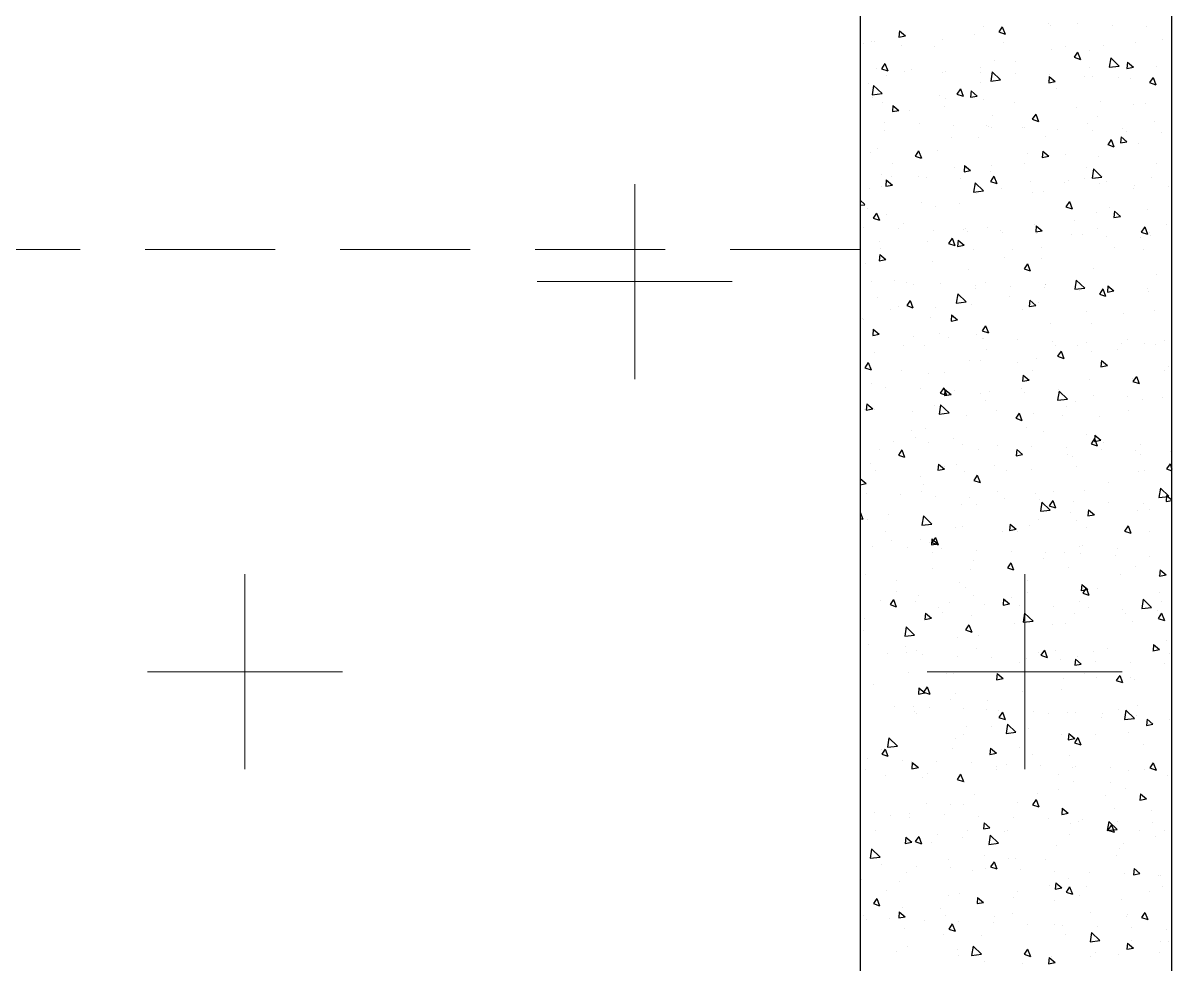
# Model space of a CAD drawing. Header units: millimetres. Extents: x 331487 to 517269, y 198509 to 399936.
# Drawn here: x 413790 to 414895, y 385937 to 386842 of the extents above; entities that cross this region are included whole.
import ezdxf

# ---------------------------------------------------------------- set-up
doc = ezdxf.new("R2010")
doc.units = ezdxf.units.MM
doc.header["$MEASUREMENT"] = 0
doc.linetypes.add('DASHED2', pattern=[0.375, 0.25, -0.125])
doc.layers.add('BEAM', color=1, linetype='Continuous', lineweight=5)
doc.layers.add('COLUMN', color=6, linetype='Continuous')

msp = doc.modelspace()

# ---------------------------------------------------------------- linework, layer by layer
at = {"layer": 'BEAM', "color": 253, "linetype": 'Continuous', "ltscale": 750}
for p, q in [((414378.6, 386624), (414378.6, 386687)), ((414378.6, 386499.5), (414378.6, 386624)), ((414284.8, 386593.2), (414472.3, 386593.2)), ((414003.6, 386124.5), (414003.6, 386312)), ((414753.6, 386124.5), (414753.6, 386312)), ((413909.8, 386218.2), (414097.3, 386218.2)), ((414659.8, 386218.2), (414847.3, 386218.2))]:
    msp.add_line(p, q, dxfattribs=at)
at = {"layer": 'BEAM', "linetype": 'DASHED2', "ltscale": 500}
msp.add_line((414595.1, 386624), (410400.1, 386624), dxfattribs=at)
at = {"layer": 'COLUMN'}
for p, q in [((414595.1, 386854), (414595.1, 383579)), ((414895.1, 383579), (414895.1, 386854))]:
    msp.add_line(p, q, dxfattribs=at)
at = {"layer": 'COLUMN', "color": 2, "linetype": 'Continuous'}
for p, q in [((414713.7, 386838), (414713.7, 386838)), ((414731.9, 386838.2), (414728.5, 386833.2)), ((414731.9, 386838.2), (414734.6, 386831.2)), ((414776, 386841.4), (414776, 386841.4)), ((414778.2, 386839.6), (414778.2, 386839.6)), ((414804.5, 386841.1), (414804.5, 386841.1)), ((414837.7, 386839.8), (414837.7, 386839.8)), ((414871, 386838.6), (414871, 386838.6)), ((414609.5, 386824), (414609.5, 386824)), ((414632.4, 386828.3), (414638.7, 386829.5)), ((414633, 386834.3), (414632.5, 386828.3)), ((414633, 386834.3), (414638.7, 386829.5)), ((414674, 386825.6), (414674, 386825.6)), ((414705.4, 386831.1), (414705.4, 386831.1)), ((414728.5, 386833.2), (414734.6, 386831.2)), ((414886, 386825.6), (414886, 386825.6)), ((414598.7, 386821.8), (414598.7, 386821.8)), ((414606.6, 386823.7), (414606.6, 386823.7)), ((414634.8, 386820.5), (414634.8, 386820.5)), ((414666.3, 386819.5), (414666.3, 386819.5)), ((414733.3, 386823.4), (414733.3, 386823.4)), ((414779.3, 386816.3), (414779.3, 386816.3)), ((414792.9, 386819.3), (414792.9, 386819.3)), ((414804.4, 386813.8), (414801, 386808.9)), ((414804.4, 386813.8), (414807.1, 386806.8)), ((414815.4, 386815.1), (414815.4, 386815.1)), ((414829, 386819.8), (414829, 386819.8)), ((414859.9, 386823.1), (414859.9, 386823.1)), ((414619.1, 386802.8), (414615.8, 386797.8)), ((414619.1, 386802.8), (414621.8, 386795.8)), ((414724.9, 386805.7), (414724.9, 386805.7)), ((414744.8, 386804.8), (414744.8, 386804.8)), ((414801, 386808.9), (414807.1, 386806.8)), ((414836.2, 386808.2), (414834.8, 386799.3)), ((414836.2, 386808.2), (414844.3, 386800.4)), ((414852.4, 386804.2), (414851.8, 386798.2)), ((414852.4, 386804.2), (414858.1, 386799.4)), ((414611.1, 386797.8), (414611.1, 386797.8)), ((414615.8, 386797.8), (414621.8, 386795.8)), ((414620.7, 386791.7), (414620.7, 386791.7)), ((414638.1, 386795.5), (414638.1, 386795.5)), ((414644.4, 386796.6), (414644.4, 386796.6)), ((414674.3, 386794.2), (414674.3, 386794.2)), ((414677.7, 386795.4), (414677.7, 386795.4)), ((414711, 386794.2), (414711, 386794.2)), ((414711.3, 386799.4), (414711.3, 386799.4)), ((414722.2, 386794.9), (414720.8, 386786)), ((414722.2, 386794.9), (414730.3, 386787.1)), ((414744.3, 386793), (414744.3, 386793)), ((414777.6, 386791.8), (414777.6, 386791.8)), ((414815.6, 386798.7), (414815.6, 386798.7)), ((414834.8, 386799.3), (414844.3, 386800.4)), ((414837.9, 386799.1), (414837.9, 386799.1)), ((414851.8, 386798.2), (414858.1, 386799.4)), ((414880.1, 386800.3), (414880.1, 386800.3)), ((414603.7, 386783.9), (414603.7, 386783.9)), ((414608.2, 386781.7), (414606.9, 386772.8)), ((414608.2, 386781.7), (414616.4, 386773.9)), ((414711.4, 386784.7), (414711.4, 386784.7)), ((414720.8, 386786), (414730.3, 386787.1)), ((414776, 386786.3), (414776, 386786.3)), ((414777.1, 386790.3), (414776.6, 386784.4)), ((414776.6, 386784.4), (414782.9, 386785.5)), ((414777.1, 386790.3), (414782.9, 386785.5)), ((414810.9, 386790.5), (414810.9, 386790.5)), ((414818.7, 386790), (414818.7, 386790)), ((414844.1, 386789.3), (414844.1, 386789.3)), ((414854.9, 386788.8), (414854.9, 386788.8)), ((414876.9, 386789.5), (414873.6, 386784.5)), ((414873.6, 386784.5), (414879.6, 386782.5)), ((414876.9, 386789.5), (414879.6, 386782.5)), ((414877.4, 386788.1), (414877.4, 386788.1)), ((414606.9, 386772.8), (414616.4, 386773.9)), ((414607.2, 386770.6), (414607.2, 386770.6)), ((414671.8, 386772.3), (414671.8, 386772.3)), ((414677.6, 386769.2), (414677.6, 386769.2)), ((414691.6, 386778.5), (414688.3, 386773.5)), ((414688.3, 386773.5), (414694.3, 386771.5)), ((414691.6, 386778.5), (414694.3, 386771.5)), ((414701.9, 386776.5), (414701.4, 386770.5)), ((414701.4, 386770.5), (414707.7, 386771.6)), ((414701.9, 386776.5), (414707.7, 386771.6)), ((414784.3, 386778.5), (414784.3, 386778.5)), ((414616.6, 386765.4), (414616.6, 386765.4)), ((414626.7, 386762.6), (414626.2, 386756.6)), ((414626.2, 386756.6), (414632.4, 386757.8)), ((414626.7, 386762.6), (414632.4, 386757.8)), ((414643.1, 386757.6), (414643.1, 386757.6)), ((414676.3, 386761.2), (414676.3, 386761.2)), ((414713.7, 386767.9), (414713.7, 386767.9)), ((414743.3, 386765.1), (414743.3, 386765.1)), ((414802.9, 386760.9), (414802.9, 386760.9)), ((414826.8, 386766.4), (414826.8, 386766.4)), ((414858.2, 386763.7), (414858.2, 386763.7)), ((414869.9, 386764.8), (414869.9, 386764.8)), ((414894.3, 386762.4), (414894.3, 386762.4)), ((414722.6, 386752.4), (414722.6, 386752.4)), ((414764.1, 386754.2), (414760.8, 386749.2)), ((414760.8, 386749.2), (414766.8, 386747.2)), ((414764.1, 386754.2), (414766.8, 386747.2)), ((414823.7, 386752.2), (414823.7, 386752.2)), ((414877.9, 386746.9), (414877.9, 386746.9)), ((414618.4, 386738.3), (414618.4, 386738.3)), ((414618.6, 386745.9), (414618.6, 386745.9)), ((414651.9, 386744.7), (414651.9, 386744.7)), ((414685.2, 386743.5), (414685.2, 386743.5)), ((414717, 386742.9), (414717, 386742.9)), ((414718.5, 386742.3), (414718.5, 386742.3)), ((414721.3, 386741.1), (414721.3, 386741.1)), ((414751.8, 386741), (414751.8, 386741)), ((414753.2, 386741.6), (414753.2, 386741.6)), ((414785.1, 386739.8), (414785.1, 386739.8)), ((414813.4, 386745.3), (414813.4, 386745.3)), ((414818.3, 386738.6), (414818.3, 386738.6)), ((414847.9, 386740.8), (414847.9, 386740.8)), ((414851.6, 386737.4), (414851.6, 386737.4)), ((414884.9, 386736.2), (414884.9, 386736.2)), ((414682.6, 386731.3), (414682.6, 386731.3)), ((414709.2, 386731.3), (414709.2, 386731.3)), ((414773.7, 386732.9), (414773.7, 386732.9)), ((414836.7, 386729.8), (414833.3, 386724.8)), ((414833.3, 386724.9), (414839.3, 386722.8)), ((414836.7, 386729.8), (414839.3, 386722.8)), ((414846.1, 386732.5), (414845.6, 386726.5)), ((414845.6, 386726.5), (414851.8, 386727.7)), ((414846.1, 386732.5), (414851.8, 386727.7)), ((414863.2, 386725.8), (414863.2, 386725.8)), ((414605, 386717.3), (414605, 386717.3)), ((414612, 386720.8), (414612, 386720.8)), ((414651.4, 386718.8), (414648, 386713.8)), ((414648, 386713.8), (414654, 386711.8)), ((414651.4, 386718.8), (414654.1, 386711.8)), ((414669.5, 386718.9), (414669.5, 386718.9)), ((414756.5, 386716.6), (414756.5, 386716.6)), ((414770.9, 386718.6), (414770.3, 386712.6)), ((414770.3, 386712.6), (414776.6, 386713.8)), ((414770.9, 386718.6), (414776.6, 386713.8)), ((414792.6, 386715.3), (414792.6, 386715.3)), ((414626.7, 386707), (414626.7, 386707)), ((414686.3, 386702.9), (414686.3, 386702.9)), ((414695.6, 386704.7), (414695.1, 386698.8)), ((414695.6, 386704.7), (414701.4, 386699.9)), ((414722, 386705), (414722, 386705)), ((414753.3, 386706.7), (414753.3, 386706.7)), ((414812.9, 386702.6), (414812.9, 386702.6)), ((414824.5, 386713), (414824.5, 386713)), ((414879.9, 386706.5), (414879.9, 386706.5)), ((414615.3, 386695.7), (414615.3, 386695.7)), ((414625.7, 386694.6), (414625.7, 386694.6)), ((414651.4, 386694.5), (414651.4, 386694.5)), ((414658.9, 386693.3), (414658.9, 386693.3)), ((414692.2, 386692.1), (414692.2, 386692.1)), ((414695.1, 386698.8), (414701.4, 386699.9)), ((414720.4, 386699), (414720.4, 386699)), ((414723.9, 386694.5), (414720.5, 386689.5)), ((414723.9, 386694.5), (414726.6, 386687.5)), ((414811.1, 386691.9), (414811.1, 386691.9)), ((414819.6, 386701.5), (414818.2, 386692.6)), ((414818.2, 386692.6), (414827.7, 386693.7)), ((414819.6, 386701.5), (414827.7, 386693.7)), ((414875.6, 386693.5), (414875.6, 386693.5)), ((414604.7, 386683.1), (414604.7, 386683.1)), ((414616.2, 386685), (414616.2, 386685)), ((414620.4, 386690.9), (414619.9, 386684.9)), ((414619.9, 386684.9), (414626.2, 386686)), ((414620.4, 386690.9), (414626.2, 386686)), ((414705.7, 386688.2), (414704.3, 386679.3)), ((414704.3, 386679.3), (414713.8, 386680.4)), ((414705.7, 386688.2), (414713.8, 386680.4)), ((414720.5, 386689.5), (414726.6, 386687.5)), ((414725.5, 386690.9), (414725.5, 386690.9)), ((414731.3, 386682.8), (414731.3, 386682.8)), ((414758.8, 386689.7), (414758.8, 386689.7)), ((414792.1, 386688.5), (414792.1, 386688.5)), ((414795.9, 386690.3), (414795.9, 386690.3)), ((414825.4, 386687.3), (414825.4, 386687.3)), ((414832, 386689), (414832, 386689)), ((414858, 386682.5), (414858, 386682.5)), ((414858.7, 386686), (414858.7, 386686)), ((414892, 386684.8), (414892, 386684.8)), ((414595.1, 386671.6), (414599.8, 386667.2)), ((414654.7, 386669.4), (414654.7, 386669.4)), ((414706.9, 386677.9), (414706.9, 386677.9)), ((414761.4, 386678.7), (414761.4, 386678.7)), ((414771.5, 386679.5), (414771.5, 386679.5)), ((414796.4, 386670.1), (414793, 386665.2)), ((414796.4, 386670.1), (414799.1, 386663.1)), ((414595.1, 386666.6), (414599.8, 386667.1)), ((414602.7, 386663.9), (414602.7, 386663.9)), ((414611.1, 386659.1), (414607.7, 386654.1)), ((414611.1, 386659.1), (414613.8, 386652.1)), ((414667.3, 386665.5), (414667.3, 386665.5)), ((414690.9, 386668.2), (414690.9, 386668.2)), ((414793, 386665.2), (414799.1, 386663.1)), ((414822.3, 386659.6), (414822.3, 386659.6)), ((414835.3, 386664), (414835.3, 386664)), ((414839.8, 386660.8), (414839.3, 386654.8)), ((414839.8, 386660.8), (414845.6, 386655.9)), ((414871.5, 386662.7), (414871.5, 386662.7)), ((414607.7, 386654.1), (414613.8, 386652.1)), ((414620.3, 386657.9), (414620.3, 386657.9)), ((414636.7, 386648.7), (414636.7, 386648.7)), ((414763.3, 386648.4), (414763.3, 386648.4)), ((414800.9, 386652.4), (414800.9, 386652.4)), ((414839.3, 386654.8), (414845.5, 386655.9)), ((414889.9, 386648.1), (414889.9, 386648.1)), ((414598.8, 386645.3), (414598.8, 386645.3)), ((414632.1, 386644), (414632.1, 386644)), ((414665.3, 386642.8), (414665.3, 386642.8)), ((414694.2, 386643.1), (414694.2, 386643.1)), ((414696.3, 386644.6), (414696.3, 386644.6)), ((414698.6, 386641.6), (414698.6, 386641.6)), ((414718.1, 386645.6), (414718.1, 386645.6)), ((414730.3, 386641.9), (414730.3, 386641.9)), ((414731.9, 386640.4), (414731.9, 386640.4)), ((414764.6, 386646.9), (414764.1, 386640.9)), ((414764.1, 386640.9), (414770.3, 386642.1)), ((414764.6, 386646.9), (414770.3, 386642.1)), ((414765.2, 386639.2), (414765.2, 386639.2)), ((414798.5, 386638), (414798.5, 386638)), ((414808.8, 386638.5), (414808.8, 386638.5)), ((414823, 386644.3), (414823, 386644.3)), ((414831.8, 386636.7), (414831.8, 386636.7)), ((414868.9, 386645.8), (414865.6, 386640.8)), ((414865.6, 386640.8), (414871.6, 386638.8)), ((414868.9, 386645.8), (414871.6, 386638.8)), ((414873.4, 386640.1), (414873.4, 386640.1)), ((414874.8, 386637.7), (414874.8, 386637.7)), ((414613.9, 386631.6), (414613.9, 386631.6)), ((414659.7, 386631.6), (414659.7, 386631.6)), ((414683.6, 386634.8), (414680.3, 386629.8)), ((414680.3, 386629.8), (414686.3, 386627.8)), ((414683.6, 386634.8), (414686.3, 386627.8)), ((414689.4, 386633), (414688.8, 386627)), ((414688.8, 386627), (414695.1, 386628.2)), ((414689.4, 386633), (414695.1, 386628.2)), ((414769.2, 386626.1), (414769.2, 386626.1)), ((414840.3, 386626.1), (414840.3, 386626.1)), ((414865.1, 386635.5), (414865.1, 386635.5)), ((414614.2, 386619.1), (414613.6, 386613.2)), ((414613.6, 386613.2), (414619.9, 386614.3)), ((414614.2, 386619.1), (414619.9, 386614.3)), ((414614.7, 386624.8), (414614.7, 386624.8)), ((414704.7, 386624.5), (414704.7, 386624.5)), ((414733.6, 386616.8), (414733.6, 386616.8)), ((414741.3, 386624.5), (414741.3, 386624.5)), ((414769.8, 386615.5), (414769.8, 386615.5)), ((414868, 386624.2), (414868, 386624.2)), ((414600.5, 386610.5), (414600.5, 386610.5)), ((414665, 386612.1), (414665, 386612.1)), ((414699.2, 386605.3), (414699.2, 386605.3)), ((414756.1, 386610.4), (414752.8, 386605.5)), ((414752.8, 386605.5), (414758.8, 386603.4)), ((414756.1, 386610.4), (414758.8, 386603.4)), ((414820, 386606.2), (414820, 386606.2)), ((414606.3, 386593.3), (414606.3, 386593.3)), ((414628.6, 386594.7), (414628.6, 386594.7)), ((414639.6, 386592.1), (414639.6, 386592.1)), ((414715.8, 386592.2), (414715.8, 386592.2)), ((414803.1, 386594.7), (414801.7, 386585.8)), ((414803.1, 386594.7), (414811.2, 386586.9)), ((414879.8, 386599.8), (414879.8, 386599.8)), ((414646.7, 386590.4), (414646.7, 386590.4)), ((414672.8, 386590.9), (414672.8, 386590.9)), ((414689.1, 386581.5), (414687.7, 386572.6)), ((414689.1, 386581.5), (414697.2, 386573.7)), ((414706.1, 386589.7), (414706.1, 386589.7)), ((414706.3, 386586.3), (414706.3, 386586.3)), ((414739.4, 386588.5), (414739.4, 386588.5)), ((414772.7, 386587.2), (414772.7, 386587.2)), ((414773, 386590.5), (414773, 386590.5)), ((414773.3, 386590.1), (414773.3, 386590.1)), ((414801.7, 386585.8), (414811.2, 386586.9)), ((414806, 386586), (414806, 386586)), ((414806.6, 386585.1), (414806.6, 386585.1)), ((414809.2, 386589.2), (414809.2, 386589.2)), ((414828.6, 386586.1), (414825.3, 386581.1)), ((414825.3, 386581.1), (414831.3, 386579.1)), ((414828.6, 386586.1), (414831.3, 386579.1)), ((414833.5, 386589), (414833, 386583.1)), ((414833, 386586), (414833, 386586)), ((414833, 386583.1), (414839.3, 386584.2)), ((414833.5, 386589), (414839.3, 386584.2)), ((414839.3, 386584.8), (414839.3, 386584.8)), ((414871.1, 386586.8), (414871.1, 386586.8)), ((414872.6, 386583.6), (414872.6, 386583.6)), ((414611.7, 386578.2), (414611.7, 386578.2)), ((414631.9, 386569.7), (414631.9, 386569.7)), ((414643.4, 386575.1), (414640, 386570.1)), ((414640, 386570.1), (414646, 386568.1)), ((414643.4, 386575.1), (414646, 386568.1)), ((414687.7, 386572.6), (414697.2, 386573.7)), ((414702.4, 386571.1), (414702.4, 386571.1)), ((414738.6, 386578.9), (414738.6, 386578.9)), ((414758.3, 386575.2), (414757.8, 386569.2)), ((414757.8, 386569.2), (414764.1, 386570.3)), ((414758.3, 386575.2), (414764.1, 386570.3)), ((414766.9, 386572.7), (414766.9, 386572.7)), ((414624.7, 386566.4), (414624.7, 386566.4)), ((414662.8, 386558.7), (414662.8, 386558.7)), ((414668, 386568.4), (414668, 386568.4)), ((414683.1, 386561.3), (414682.6, 386555.3)), ((414683.1, 386561.3), (414688.8, 386556.5)), ((414751.3, 386566.1), (414751.3, 386566.1)), ((414812.5, 386564.2), (414812.5, 386564.2)), ((414848.6, 386562.9), (414848.6, 386562.9)), ((414878, 386565.9), (414878, 386565.9)), ((414597.4, 386558.1), (414597.4, 386558.1)), ((414598.2, 386557.1), (414598.2, 386557.1)), ((414682.6, 386555.3), (414688.8, 386556.5)), ((414715.9, 386550.8), (414712.5, 386545.8)), ((414715.9, 386550.8), (414718.6, 386543.8)), ((414778, 386552.6), (414778, 386552.6)), ((414817.8, 386552.8), (414817.8, 386552.8)), ((414607.3, 386541.4), (414613.6, 386542.6)), ((414607.9, 386547.4), (414607.4, 386541.4)), ((414607.9, 386547.4), (414613.6, 386542.6)), ((414613.3, 386542), (414613.3, 386542)), ((414646.6, 386540.8), (414646.6, 386540.8)), ((414671.3, 386543.4), (414671.3, 386543.4)), ((414679.9, 386539.5), (414679.9, 386539.5)), ((414707.5, 386542.1), (414707.5, 386542.1)), ((414712.5, 386545.8), (414718.6, 386543.8)), ((414713.2, 386538.3), (414713.2, 386538.3)), ((414713.6, 386538.8), (414713.6, 386538.8)), ((414746.5, 386537.1), (414746.5, 386537.1)), ((414851.9, 386537.9), (414851.9, 386537.9)), ((414888.1, 386536.6), (414888.1, 386536.6)), ((414636.9, 386531.8), (414636.9, 386531.8)), ((414656.7, 386532.1), (414656.7, 386532.1)), ((414716.3, 386528), (414716.3, 386528)), ((414779.8, 386535.9), (414779.8, 386535.9)), ((414783.3, 386531.8), (414783.3, 386531.8)), ((414788.4, 386526.4), (414785, 386521.4)), ((414788.4, 386526.4), (414791.1, 386519.4)), ((414804.3, 386531.8), (414804.3, 386531.8)), ((414813, 386534.7), (414813, 386534.7)), ((414817.5, 386526.3), (414817.5, 386526.3)), ((414843, 386527.7), (414843, 386527.7)), ((414846.3, 386533.5), (414846.3, 386533.5)), ((414868.9, 386533.4), (414868.9, 386533.4)), ((414879.6, 386532.3), (414879.6, 386532.3)), ((414603.1, 386515.4), (414599.7, 386510.4)), ((414603.1, 386515.4), (414605.8, 386508.4)), ((414609.4, 386524.8), (414609.4, 386524.8)), ((414700.2, 386517.7), (414700.2, 386517.7)), ((414710.8, 386517.1), (414710.8, 386517.1)), ((414746.9, 386515.8), (414746.9, 386515.8)), ((414764.7, 386519.4), (414764.7, 386519.4)), ((414785, 386521.4), (414791.1, 386519.4)), ((414827.3, 386517.3), (414826.7, 386511.3)), ((414827.3, 386517.3), (414833, 386512.5)), ((414596, 386503.7), (414596, 386503.7)), ((414599.7, 386510.4), (414605.8, 386508.4)), ((414634.7, 386508.1), (414634.7, 386508.1)), ((414660.5, 386505.3), (414660.5, 386505.3)), ((414676.3, 386505.5), (414676.3, 386505.5)), ((414752, 386503.4), (414751.5, 386497.5)), ((414752, 386503.4), (414757.8, 386498.6)), ((414761.4, 386507.8), (414761.4, 386507.8)), ((414826.7, 386511.3), (414833, 386512.5)), ((414888, 386507.5), (414888, 386507.5)), ((414891.4, 386511.6), (414891.4, 386511.6)), ((414605.7, 386495), (414605.7, 386495)), ((414751.5, 386497.5), (414757.8, 386498.6)), ((414815.5, 386499.5), (414815.5, 386499.5)), ((414856.9, 386500), (414856.9, 386500)), ((414860.9, 386502.1), (414857.5, 386497.1)), ((414857.5, 386497.1), (414863.6, 386495.1)), ((414860.9, 386502.1), (414863.6, 386495.1)), ((414619.7, 386491.5), (414619.7, 386491.5)), ((414653, 386490.3), (414653, 386490.3)), ((414675.6, 386491.1), (414672.3, 386486.1)), ((414672.3, 386486.1), (414678.3, 386484.1)), ((414675.6, 386491.1), (414678.3, 386484.1)), ((414676.8, 386489.6), (414676.3, 386483.6)), ((414676.3, 386483.6), (414682.6, 386484.7)), ((414676.8, 386489.6), (414682.6, 386484.7)), ((414686.3, 386489), (414686.3, 386489)), ((414711.3, 386485.4), (414711.3, 386485.4)), ((414719.6, 386487.8), (414719.6, 386487.8)), ((414750.2, 386490.8), (414750.2, 386490.8)), ((414752.9, 386486.6), (414752.9, 386486.6)), ((414786.5, 386488), (414785.1, 386479.1)), ((414786.2, 386485.4), (414786.2, 386485.4)), ((414786.3, 386489.5), (414786.3, 386489.5)), ((414786.5, 386488), (414794.6, 386480.2)), ((414819.4, 386484.2), (414819.4, 386484.2)), ((414852.7, 386483), (414852.7, 386483)), ((414886, 386481.7), (414886, 386481.7)), ((414601.6, 386475.7), (414601.1, 386469.7)), ((414601.1, 386469.7), (414607.3, 386470.9)), ((414601.6, 386475.7), (414607.3, 386470.9)), ((414607.1, 386471.4), (414607.1, 386471.4)), ((414666.7, 386473.8), (414666.7, 386473.8)), ((414672.6, 386474.7), (414671.2, 386465.9)), ((414672.5, 386474.7), (414680.7, 386467)), ((414715.7, 386479.2), (414715.7, 386479.2)), ((414785.1, 386479.1), (414794.6, 386480.2)), ((414793.3, 386473.5), (414793.3, 386473.5)), ((414802.1, 386478.4), (414802.1, 386478.4)), ((414866.6, 386480), (414866.6, 386480)), ((414599.7, 386469.9), (414599.7, 386469.9)), ((414609, 386469.9), (414609, 386469.9)), ((414645.2, 386468.7), (414645.2, 386468.7)), ((414671.2, 386465.9), (414680.7, 386467)), ((414697.9, 386464.4), (414697.9, 386464.4)), ((414726.4, 386469.6), (414726.4, 386469.6)), ((414748.1, 386466.7), (414744.8, 386461.8)), ((414744.8, 386461.8), (414750.8, 386459.7)), ((414748.1, 386466.7), (414750.8, 386459.7)), ((414762.4, 386466), (414762.4, 386466)), ((414789.6, 386464.5), (414789.6, 386464.5)), ((414825.8, 386463.2), (414825.8, 386463.2)), ((414853, 386469.3), (414853, 386469.3)), ((414644.7, 386449.8), (414644.7, 386449.8)), ((414658.2, 386452), (414658.2, 386452)), ((414755.2, 386452.9), (414755.2, 386452.9)), ((414771.4, 386449.5), (414771.4, 386449.5)), ((414627.2, 386439.5), (414627.2, 386439.5)), ((414648.5, 386443.6), (414648.5, 386443.6)), ((414660.5, 386438.3), (414660.5, 386438.3)), ((414684.6, 386442.3), (414684.6, 386442.3)), ((414693.8, 386437.1), (414693.8, 386437.1)), ((414813.3, 386446.1), (414813.3, 386446.1)), ((414820.6, 386442.4), (414817.3, 386437.4)), ((414817.3, 386437.4), (414823.3, 386435.4)), ((414821, 386445.6), (414820.5, 386439.6)), ((414820.5, 386439.6), (414826.7, 386440.8)), ((414820.6, 386442.4), (414823.3, 386435.4)), ((414821, 386445.6), (414826.7, 386440.8)), ((414829.1, 386438.1), (414829.1, 386438.1)), ((414614, 386432.1), (414614, 386432.1)), ((414635.3, 386431.4), (414632, 386426.4)), ((414632, 386426.4), (414638, 386424.4)), ((414635.3, 386431.4), (414638, 386424.4)), ((414709.1, 386432.1), (414709.1, 386432.1)), ((414727.1, 386435.9), (414727.1, 386435.9)), ((414745.8, 386431.7), (414745.2, 386425.7)), ((414745.2, 386425.7), (414751.5, 386426.9)), ((414745.8, 386431.7), (414751.5, 386426.9)), ((414760.4, 386434.7), (414760.4, 386434.7)), ((414793.7, 386433.4), (414793.7, 386433.4)), ((414794.6, 386426.6), (414794.6, 386426.6)), ((414826.9, 386432.2), (414826.9, 386432.2)), ((414860.2, 386431), (414860.2, 386431)), ((414864.4, 386426.6), (414864.4, 386426.6)), ((414865.2, 386436.9), (414865.2, 386436.9)), ((414893.5, 386429.8), (414893.5, 386429.8)), ((414604.9, 386418.1), (414604.9, 386418.1)), ((414670.5, 386417.8), (414670, 386411.9)), ((414670.5, 386417.8), (414676.3, 386413)), ((414676.7, 386415.4), (414676.7, 386415.4)), ((414687.9, 386417.3), (414687.9, 386417.3)), ((414724.1, 386416), (414724.1, 386416)), ((414799.8, 386425), (414799.8, 386425)), ((414803.3, 386415.2), (414803.3, 386415.2)), ((414893.2, 386418.1), (414889.8, 386413.1)), ((414893.2, 386418.1), (414895.1, 386412.9)), ((414595.3, 386404), (414595.1, 386401.7)), ((414595.3, 386404), (414601.1, 386399.1)), ((414609.7, 386411.6), (414609.7, 386411.6)), ((414653.5, 386405.7), (414653.5, 386405.7)), ((414670, 386411.9), (414676.3, 386413)), ((414695.6, 386411), (414695.6, 386411)), ((414707.9, 386407), (414704.5, 386402.1)), ((414707.9, 386407), (414710.5, 386400)), ((414736.4, 386411.3), (414736.4, 386411.3)), ((414760.2, 386412.6), (414760.2, 386412.6)), ((414863, 386411), (414863, 386411)), ((414868.5, 386411.8), (414868.5, 386411.8)), ((414889.8, 386413.1), (414895.1, 386411.3)), ((414595.1, 386398), (414601.1, 386399.1)), ((414656, 386398.6), (414656, 386398.6)), ((414704.5, 386402.1), (414710.5, 386400)), ((414834.1, 386400.3), (414834.1, 386400.3)), ((414883.9, 386394.5), (414882.5, 386385.6)), ((414883.9, 386394.5), (414892, 386386.8)), ((414601, 386389.4), (414601, 386389.4)), ((414634.2, 386388.2), (414634.2, 386388.2)), ((414654.7, 386391.5), (414654.7, 386391.5)), ((414667.5, 386387), (414667.5, 386387)), ((414700.8, 386385.8), (414700.8, 386385.8)), ((414727.4, 386391), (414727.4, 386391)), ((414734.1, 386384.5), (414734.1, 386384.5)), ((414763.5, 386389.7), (414763.5, 386389.7)), ((414767.4, 386383.3), (414767.4, 386383.3)), ((414780.4, 386382.7), (414777, 386377.7)), ((414780.4, 386382.7), (414783.1, 386375.7)), ((414781.4, 386391.2), (414781.4, 386391.2)), ((414800.7, 386382.1), (414800.7, 386382.1)), ((414811, 386392.7), (414811, 386392.7)), ((414882.5, 386385.6), (414892, 386386.7)), ((414889.9, 386387.7), (414889.4, 386381.8)), ((414889.4, 386381.8), (414895.1, 386382.8)), ((414889.9, 386387.7), (414895.1, 386383.4)), ((414595.1, 386371.6), (414597.8, 386364.7)), ((414692.9, 386379.4), (414692.9, 386379.4)), ((414706.8, 386378.7), (414706.8, 386378.7)), ((414770, 386381.3), (414768.6, 386372.4)), ((414768.6, 386372.4), (414778.1, 386373.5)), ((414770, 386381.3), (414778.1, 386373.5)), ((414777, 386377.7), (414783.1, 386375.7)), ((414797.6, 386371.6), (414797.6, 386371.6)), ((414814.7, 386373.9), (414814.2, 386367.9)), ((414814.7, 386373.9), (414820.5, 386369)), ((414834, 386380.9), (414834, 386380.9)), ((414862.1, 386373.2), (414862.1, 386373.2)), ((414867.3, 386379.7), (414867.3, 386379.7)), ((414873.5, 386374), (414873.5, 386374)), ((414595.1, 386365.6), (414597.8, 386364.7)), ((414602.6, 386364.7), (414602.6, 386364.7)), ((414622.3, 386368.9), (414622.3, 386368.9)), ((414656, 386368), (414654.6, 386359.1)), ((414654.6, 386359.1), (414664.1, 386360.2)), ((414656, 386368), (414664.1, 386360.2)), ((414739.5, 386360), (414739, 386354)), ((414739.5, 386360), (414745.2, 386355.2)), ((414766.8, 386364.7), (414766.8, 386364.7)), ((414802.9, 386363.4), (414802.9, 386363.4)), ((414814.2, 386367.9), (414820.4, 386369)), ((414619.8, 386353.3), (414619.8, 386353.3)), ((414686.7, 386357.1), (414686.7, 386357.1)), ((414693.4, 386357.6), (414693.4, 386357.6)), ((414732.3, 386353.1), (414732.3, 386353.1)), ((414739, 386354), (414745.2, 386355.2)), ((414746.4, 386353), (414746.4, 386353)), ((414757.9, 386359.2), (414757.9, 386359.2)), ((414813.3, 386356.8), (414813.3, 386356.8)), ((414852.9, 386358.4), (414849.5, 386353.4)), ((414849.5, 386353.4), (414855.6, 386351.4)), ((414852.9, 386358.4), (414855.6, 386351.4)), ((414873, 386352.7), (414873, 386352.7)), ((414607.4, 386338.9), (414607.4, 386338.9)), ((414625.6, 386343.9), (414625.6, 386343.9)), ((414640.6, 386337.7), (414640.6, 386337.7)), ((414653.7, 386345.2), (414653.7, 386345.2)), ((414661.8, 386342.6), (414661.8, 386342.6)), ((414664.3, 386346.1), (414663.7, 386340.1)), ((414663.7, 386340.1), (414670, 386341.3)), ((414667.6, 386347.3), (414664.2, 386342.4)), ((414664.2, 386342.4), (414670.3, 386340.3)), ((414664.3, 386346.1), (414670, 386341.3)), ((414667.6, 386347.3), (414670.3, 386340.3)), ((414806.2, 386338.4), (414806.2, 386338.4)), ((414808.7, 386339.3), (414808.7, 386339.3)), ((414664.8, 386333.2), (414664.8, 386333.2)), ((414673.9, 386336.5), (414673.9, 386336.5)), ((414707.2, 386335.2), (414707.2, 386335.2)), ((414740.5, 386334), (414740.5, 386334)), ((414771.8, 386326.8), (414771.8, 386326.8)), ((414773.8, 386332.8), (414773.8, 386332.8)), ((414791.4, 386332.9), (414791.4, 386332.9)), ((414807.1, 386331.6), (414807.1, 386331.6)), ((414840.4, 386330.4), (414840.4, 386330.4)), ((414842.4, 386337.1), (414842.4, 386337.1)), ((414873.7, 386329.2), (414873.7, 386329.2)), ((414665.1, 386317.6), (414665.1, 386317.6)), ((414701.2, 386316.3), (414701.2, 386316.3)), ((414704.6, 386325.3), (414704.6, 386325.3)), ((414740.1, 386323), (414736.8, 386318)), ((414736.8, 386318), (414742.8, 386316)), ((414740.1, 386323), (414742.8, 386316)), ((414795.3, 386318.2), (414795.3, 386318.2)), ((414859.8, 386319.8), (414859.8, 386319.8)), ((414883.7, 386316), (414883.1, 386310)), ((414883.7, 386316), (414889.4, 386311.2)), ((414600.4, 386311.3), (414600.4, 386311.3)), ((414630.6, 386306), (414630.6, 386306)), ((414755.7, 386305.8), (414755.7, 386305.8)), ((414845.7, 386312.1), (414845.7, 386312.1)), ((414881.8, 386310.8), (414881.8, 386310.8)), ((414883.1, 386310), (414889.4, 386311.2)), ((414629.8, 386295), (414629.8, 386295)), ((414691.1, 386304.2), (414691.1, 386304.2)), ((414696.7, 386298.8), (414696.7, 386298.8)), ((414756.4, 386294.7), (414756.4, 386294.7)), ((414808.4, 386302.1), (414807.9, 386296.1)), ((414807.9, 386296.2), (414814.2, 386297.3)), ((414808.4, 386302.1), (414814.2, 386297.3)), ((414812.6, 386298.7), (414809.3, 386293.7)), ((414809.3, 386293.7), (414815.3, 386291.7)), ((414811.2, 386300.5), (414811.2, 386300.5)), ((414812.6, 386298.7), (414815.3, 386291.7)), ((414823.4, 386298.5), (414823.4, 386298.5)), ((414883, 386294.4), (414883, 386294.4)), ((414614.9, 386287), (414614.9, 386287)), ((414627.3, 386287.7), (414624, 386282.7)), ((414624, 386282.7), (414630, 386280.7)), ((414627.3, 386287.7), (414630, 386280.7)), ((414648.1, 386285.7), (414648.1, 386285.7)), ((414651.5, 386291.8), (414651.5, 386291.8)), ((414681.4, 386284.5), (414681.4, 386284.5)), ((414704.5, 386291.2), (414704.5, 386291.2)), ((414714.7, 386283.3), (414714.7, 386283.3)), ((414733.2, 386288.3), (414732.7, 386282.3)), ((414732.7, 386282.3), (414739, 386283.4)), ((414733.2, 386288.3), (414739, 386283.4)), ((414740.7, 386290), (414740.7, 386290)), ((414806.5, 386285.9), (414806.5, 386285.9)), ((414867.4, 386287.8), (414866, 386278.9)), ((414867.4, 386287.8), (414875.5, 386280)), ((414885.1, 386285.8), (414885.1, 386285.8)), ((414658, 386274.4), (414657.5, 386268.4)), ((414658, 386274.4), (414663.7, 386269.6)), ((414670.1, 386279.7), (414670.1, 386279.7)), ((414674.8, 386274.8), (414674.8, 386274.8)), ((414702.3, 386271.9), (414702.3, 386271.9)), ((414748, 386282.1), (414748, 386282.1)), ((414753.4, 386274.6), (414752, 386265.7)), ((414753.4, 386274.6), (414761.5, 386266.8)), ((414781.3, 386280.9), (414781.3, 386280.9)), ((414801.4, 386274.6), (414801.4, 386274.6)), ((414814.6, 386279.7), (414814.6, 386279.7)), ((414847.9, 386278.4), (414847.9, 386278.4)), ((414850.7, 386274.2), (414850.7, 386274.2)), ((414866, 386278.9), (414875.5, 386280)), ((414881.2, 386277.2), (414881.2, 386277.2)), ((414885.1, 386274.4), (414881.8, 386269.4)), ((414885.1, 386274.4), (414887.8, 386267.4)), ((414599.5, 386269.1), (414599.5, 386269.1)), ((414639.4, 386261.3), (414638.1, 386252.4)), ((414639.4, 386261.3), (414647.6, 386253.5)), ((414657.5, 386268.4), (414663.7, 386269.6)), ((414699.9, 386263.3), (414696.5, 386258.4)), ((414699.9, 386263.3), (414702.5, 386256.3)), ((414744, 386264.9), (414744, 386264.9)), ((414752, 386265.7), (414761.5, 386266.8)), ((414780.1, 386263.7), (414780.1, 386263.7)), ((414793.1, 386264.8), (414793.1, 386264.8)), ((414857.6, 386266.5), (414857.6, 386266.5)), ((414881.8, 386269.4), (414887.8, 386267.4)), ((414598.1, 386257.9), (414598.1, 386257.9)), ((414638.1, 386252.4), (414647.6, 386253.5)), ((414688.9, 386250.8), (414688.9, 386250.8)), ((414696.5, 386258.4), (414702.5, 386256.3)), ((414709.5, 386253.4), (414709.5, 386253.4)), ((414753.4, 386252.4), (414753.4, 386252.4)), ((414602.8, 386244.1), (414602.8, 386244.1)), ((414638.9, 386242.8), (414638.9, 386242.8)), ((414649.2, 386238.4), (414649.2, 386238.4)), ((414706.7, 386240.5), (414706.7, 386240.5)), ((414772.4, 386239), (414769, 386234)), ((414772.4, 386239), (414775.1, 386232)), ((414783.4, 386238.6), (414783.4, 386238.6)), ((414833.4, 386240.2), (414833.4, 386240.2)), ((414876.8, 386238.3), (414883.1, 386239.5)), ((414877.4, 386244.3), (414876.9, 386238.3)), ((414877.4, 386244.3), (414883.1, 386239.5)), ((414890.1, 386247.9), (414890.1, 386247.9)), ((414621.9, 386235.6), (414621.9, 386235.6)), ((414639.8, 386236.7), (414639.8, 386236.7)), ((414655.2, 386234.4), (414655.2, 386234.4)), ((414688.5, 386233.2), (414688.5, 386233.2)), ((414721.8, 386232), (414721.8, 386232)), ((414755.1, 386230.7), (414755.1, 386230.7)), ((414766.4, 386236.4), (414766.4, 386236.4)), ((414769, 386234), (414775.1, 386232)), ((414788.3, 386229.5), (414788.3, 386229.5)), ((414802.2, 386230.4), (414801.6, 386224.4)), ((414802.2, 386230.4), (414807.9, 386225.6)), ((414804.2, 386232.5), (414804.2, 386232.5)), ((414819.5, 386237.4), (414819.5, 386237.4)), ((414821.6, 386228.3), (414821.6, 386228.3)), ((414893, 386236.1), (414893, 386236.1)), ((414642.2, 386217.8), (414642.2, 386217.8)), ((414678.4, 386216.5), (414678.4, 386216.5)), ((414684.8, 386216.5), (414684.8, 386216.5)), ((414700.1, 386218.5), (414700.1, 386218.5)), ((414726.9, 386216.5), (414726.4, 386210.5)), ((414726.9, 386216.5), (414732.7, 386211.7)), ((414748.9, 386227.1), (414748.9, 386227.1)), ((414801.6, 386224.4), (414807.9, 386225.6)), ((414811.4, 386216.2), (414811.4, 386216.2)), ((414854.9, 386227.1), (414854.9, 386227.1)), ((414888.2, 386225.9), (414888.2, 386225.9)), ((414895, 386225.5), (414895, 386225.5)), ((414607.8, 386206.2), (414607.8, 386206.2)), ((414726.4, 386210.5), (414732.7, 386211.7)), ((414790.8, 386211.5), (414790.8, 386211.5)), ((414822.8, 386212.3), (414822.8, 386212.3)), ((414844.9, 386214.7), (414841.5, 386209.7)), ((414841.5, 386209.7), (414847.6, 386207.7)), ((414844.9, 386214.7), (414847.6, 386207.7)), ((414855.3, 386213.1), (414855.3, 386213.1)), ((414859, 386211.1), (414859, 386211.1)), ((414595.9, 386204.5), (414595.9, 386204.5)), ((414651.7, 386202.6), (414651.2, 386196.7)), ((414651.2, 386196.7), (414657.5, 386197.8)), ((414651.7, 386202.6), (414657.5, 386197.8)), ((414659.6, 386203.6), (414656.2, 386198.7)), ((414656.2, 386198.7), (414662.3, 386196.6)), ((414659.6, 386203.6), (414662.3, 386196.6)), ((414686.6, 386197.5), (414686.6, 386197.5)), ((414751.2, 386199.1), (414751.2, 386199.1)), ((414788.4, 386200.8), (414788.4, 386200.8)), ((414628.3, 386185.1), (414628.3, 386185.1)), ((414647, 386185), (414647, 386185)), ((414661.6, 386183.9), (414661.6, 386183.9)), ((414681.7, 386191.5), (414681.7, 386191.5)), ((414717.8, 386190.2), (414717.8, 386190.2)), ((414862.3, 386186), (414862.3, 386186)), ((414647.2, 386179.9), (414647.2, 386179.9)), ((414649.8, 386178.3), (414649.8, 386178.3)), ((414694.9, 386182.7), (414694.9, 386182.7)), ((414716.7, 386182.2), (414716.7, 386182.2)), ((414728.2, 386181.4), (414728.2, 386181.4)), ((414732.1, 386179.3), (414728.7, 386174.3)), ((414728.7, 386174.3), (414734.8, 386172.3)), ((414732.1, 386179.3), (414734.8, 386172.3)), ((414761.5, 386180.2), (414761.5, 386180.2)), ((414776.4, 386178), (414776.4, 386178)), ((414794.7, 386179), (414794.7, 386179)), ((414802, 386179.2), (414802, 386179.2)), ((414827.8, 386174.5), (414827.8, 386174.5)), ((414828, 386177.8), (414828, 386177.8)), ((414843.4, 386181.9), (414843.4, 386181.9)), ((414850.8, 386181.1), (414849.4, 386172.2)), ((414849.4, 386172.2), (414858.9, 386173.3)), ((414850.8, 386181.1), (414858.9, 386173.3)), ((414861.3, 386176.6), (414861.3, 386176.6)), ((414871.1, 386172.5), (414870.6, 386166.6)), ((414871.1, 386172.5), (414876.8, 386167.7)), ((414892.7, 386172.1), (414892.7, 386172.1)), ((414894.6, 386175.4), (414894.6, 386175.4)), ((414697.8, 386165.2), (414697.8, 386165.2)), ((414721.1, 386165.2), (414721.1, 386165.2)), ((414736.9, 386167.8), (414735.5, 386158.9)), ((414736.9, 386167.8), (414745, 386160)), ((414757.3, 386163.9), (414757.3, 386163.9)), ((414870.6, 386166.6), (414876.8, 386167.7)), ((414622.9, 386154.6), (414621.5, 386145.7)), ((414622.9, 386154.6), (414631, 386146.8)), ((414686.7, 386153.6), (414686.7, 386153.6)), ((414694.8, 386158.2), (414694.8, 386158.2)), ((414735.5, 386158.9), (414745, 386160)), ((414788.5, 386158.1), (414788.5, 386158.1)), ((414795.9, 386158.7), (414795.4, 386152.7)), ((414795.4, 386152.7), (414801.6, 386153.9)), ((414795.9, 386158.7), (414801.6, 386153.9)), ((414804.6, 386155), (414801.3, 386150)), ((414801.3, 386150), (414807.3, 386148)), ((414804.6, 386155), (414807.3, 386148)), ((414821.4, 386157.9), (414821.4, 386157.9)), ((414853.1, 386159.7), (414853.1, 386159.7)), ((414619.3, 386143.9), (414616, 386139)), ((414616, 386139), (414622, 386136.9)), ((414616.1, 386143.1), (414616.1, 386143.1)), ((414619.3, 386143.9), (414622, 386136.9)), ((414621.5, 386145.7), (414631, 386146.8)), ((414684.4, 386144.1), (414684.4, 386144.1)), ((414720.7, 386144.8), (414720.1, 386138.8)), ((414720.1, 386138.8), (414726.4, 386140)), ((414720.7, 386144.8), (414726.4, 386140)), ((414748.9, 386145.7), (414748.9, 386145.7)), ((414760.6, 386138.9), (414760.6, 386138.9)), ((414867.3, 386148.1), (414867.3, 386148.1)), ((414602.5, 386134.4), (414602.5, 386134.4)), ((414635.8, 386133.2), (414635.8, 386133.2)), ((414644.7, 386131.7), (414644.7, 386131.7)), ((414645.4, 386130.9), (414644.9, 386124.9)), ((414645.4, 386130.9), (414651.2, 386126.1)), ((414669.1, 386131.9), (414669.1, 386131.9)), ((414702.4, 386130.7), (414702.4, 386130.7)), ((414735.7, 386129.5), (414735.7, 386129.5)), ((414769, 386128.3), (414769, 386128.3)), ((414796.7, 386137.6), (414796.7, 386137.6)), ((414877.1, 386130.6), (414873.8, 386125.7)), ((414877.1, 386130.6), (414879.8, 386123.6)), ((414600.1, 386124.1), (414600.1, 386124.1)), ((414619.4, 386118), (414619.4, 386118)), ((414644.9, 386124.9), (414651.2, 386126.1)), ((414655.5, 386116.8), (414655.5, 386116.8)), ((414659.8, 386120), (414659.8, 386120)), ((414691.8, 386119.6), (414688.5, 386114.6)), ((414691.8, 386119.6), (414694.5, 386112.6)), ((414726.1, 386127.3), (414726.1, 386127.3)), ((414726.8, 386123.9), (414726.8, 386123.9)), ((414786.4, 386119.7), (414786.4, 386119.7)), ((414799.7, 386125.8), (414799.7, 386125.8)), ((414802.2, 386127.1), (414802.2, 386127.1)), ((414835.5, 386125.9), (414835.5, 386125.9)), ((414853.4, 386123.6), (414853.4, 386123.6)), ((414868.8, 386124.6), (414868.8, 386124.6)), ((414873.8, 386125.7), (414879.8, 386123.6)), ((414890.5, 386118.7), (414890.5, 386118.7)), ((414688.5, 386114.6), (414694.5, 386112.6)), ((414695.5, 386111.8), (414695.5, 386111.8)), ((414800, 386112.6), (414800, 386112.6)), ((414836.1, 386111.3), (414836.1, 386111.3)), ((414850.8, 386106.3), (414850.8, 386106.3)), ((414704.8, 386099.9), (414704.8, 386099.9)), ((414764.4, 386095.3), (414761, 386090.3)), ((414764.4, 386095.3), (414767, 386088.3)), ((414765.5, 386101), (414765.5, 386101)), ((414786.3, 386104.7), (414786.3, 386104.7)), ((414831.4, 386099.6), (414831.4, 386099.6)), ((414864.8, 386100.8), (414864.3, 386094.8)), ((414864.3, 386094.8), (414870.6, 386096)), ((414864.8, 386100.8), (414870.6, 386096)), ((414658.8, 386091.7), (414658.8, 386091.7)), ((414682.1, 386090.7), (414682.1, 386090.7)), ((414695, 386090.5), (414695, 386090.5)), ((414746.6, 386092.3), (414746.6, 386092.3)), ((414761, 386090.3), (414767, 386088.3)), ((414789.6, 386086.9), (414789.1, 386081)), ((414789.6, 386086.9), (414795.4, 386082.1)), ((414839.4, 386086.3), (414839.4, 386086.3)), ((414875.6, 386085), (414875.6, 386085)), ((414609.5, 386083), (414609.5, 386083)), ((414624.4, 386080.2), (414624.4, 386080.2)), ((414642.5, 386078.3), (414642.5, 386078.3)), ((414642.8, 386081.8), (414642.8, 386081.8)), ((414676.1, 386080.6), (414676.1, 386080.6)), ((414709.4, 386079.4), (414709.4, 386079.4)), ((414714.4, 386073.1), (414713.9, 386067.1)), ((414714.4, 386073.1), (414720.1, 386068.3)), ((414742.7, 386078.2), (414742.7, 386078.2)), ((414776, 386077), (414776, 386077)), ((414789.1, 386081), (414795.3, 386082.1)), ((414805, 386074.7), (414805, 386074.7)), ((414809.3, 386075.7), (414809.3, 386075.7)), ((414834.3, 386074.4), (414832.9, 386065.5)), ((414834.3, 386074.4), (414842.4, 386066.6)), ((414842.6, 386074.5), (414842.6, 386074.5)), ((414875.9, 386073.3), (414875.9, 386073.3)), ((414610.1, 386065.8), (414610.1, 386065.8)), ((414669.8, 386061.7), (414669.8, 386061.7)), ((414698.3, 386065.4), (414698.3, 386065.4)), ((414713.9, 386067.1), (414720.1, 386068.3)), ((414734.4, 386064.2), (414734.4, 386064.2)), ((414736.8, 386065.5), (414736.8, 386065.5)), ((414797.5, 386072.4), (414797.5, 386072.4)), ((414832.9, 386065.5), (414842.4, 386066.6)), ((414836.9, 386070.9), (414833.5, 386066)), ((414833.5, 386066), (414839.6, 386064)), ((414836.9, 386070.9), (414839.6, 386063.9)), ((414863.4, 386065.2), (414863.4, 386065.2)), ((414888.2, 386065.3), (414888.2, 386065.3)), ((414639.2, 386059.2), (414638.6, 386053.2)), ((414638.6, 386053.2), (414644.9, 386054.4)), ((414639.2, 386059.2), (414644.9, 386054.4)), ((414651.6, 386059.9), (414648.2, 386054.9)), ((414648.2, 386055), (414654.3, 386052.9)), ((414651.6, 386059.9), (414654.3, 386052.9)), ((414663.8, 386053.9), (414663.8, 386053.9)), ((414693.3, 386058.4), (414693.3, 386058.4)), ((414720.3, 386061.1), (414718.9, 386052.2)), ((414718.9, 386052.2), (414728.4, 386053.3)), ((414720.3, 386061.1), (414728.4, 386053.3)), ((414784, 386051.3), (414784, 386051.3)), ((414796.4, 386061.4), (414796.4, 386061.4)), ((414848.6, 386052.9), (414848.6, 386052.9)), ((414878.9, 386060), (414878.9, 386060)), ((414606.3, 386047.8), (414605, 386039)), ((414605, 386039), (414614.5, 386040.1)), ((414606.3, 386047.9), (414614.5, 386040.1)), ((414714.8, 386041.6), (414714.8, 386041.6)), ((414841.4, 386041.3), (414841.4, 386041.3)), ((414844.4, 386048.4), (414844.4, 386048.4)), ((414616, 386032.5), (414616, 386032.5)), ((414649.2, 386031.3), (414649.2, 386031.3)), ((414679.9, 386037.3), (414679.9, 386037.3)), ((414682.5, 386030.1), (414682.5, 386030.1)), ((414715.8, 386028.9), (414715.8, 386028.9)), ((414724.1, 386035.6), (414720.7, 386030.6)), ((414720.7, 386030.6), (414726.8, 386028.6)), ((414724.1, 386035.6), (414726.8, 386028.6)), ((414737.7, 386039.1), (414737.7, 386039.1)), ((414744.4, 386038.9), (414744.4, 386038.9)), ((414773.9, 386037.9), (414773.9, 386037.9)), ((414858.6, 386029.1), (414858, 386023.1)), ((414858.6, 386029.1), (414864.3, 386024.3)), ((414596.5, 386018.3), (414596.5, 386018.3)), ((414640.2, 386024.9), (414640.2, 386024.9)), ((414703.3, 386027.6), (414703.3, 386027.6)), ((414749.1, 386027.7), (414749.1, 386027.7)), ((414782.4, 386026.4), (414782.4, 386026.4)), ((414795.2, 386019), (414795.2, 386019)), ((414815.7, 386025.2), (414815.7, 386025.2)), ((414849, 386024), (414849, 386024)), ((414858, 386023.1), (414864.3, 386024.3)), ((414882.3, 386022.8), (414882.3, 386022.8)), ((414883.9, 386022.1), (414883.9, 386022.1)), ((414620.1, 386007.5), (414620.1, 386007.5)), ((414632.7, 386017), (414632.7, 386017)), ((414746.8, 386007.2), (414746.8, 386007.2)), ((414777.1, 386012.8), (414777.1, 386012.8)), ((414783.3, 386015.2), (414782.8, 386009.2)), ((414782.8, 386009.2), (414789.1, 386010.4)), ((414783.3, 386015.2), (414789.1, 386010.4)), ((414796.6, 386011.3), (414793.3, 386006.3)), ((414793.3, 386006.3), (414799.3, 386004.3)), ((414796.6, 386011.3), (414799.3, 386004.3)), ((414813.3, 386011.5), (414813.3, 386011.5)), ((414873.4, 386006.9), (414873.4, 386006.9)), ((414886, 386011.9), (414886, 386011.9)), ((414611.3, 386000.2), (414608, 385995.3)), ((414608, 385995.3), (414614, 385993.2)), ((414611.3, 386000.2), (414614, 385993.2)), ((414679.8, 386003.4), (414679.8, 386003.4)), ((414691, 386005), (414691, 386005)), ((414708.1, 386001.3), (414707.6, 385995.4)), ((414707.6, 385995.4), (414713.9, 385996.5)), ((414708.1, 386001.3), (414713.9, 385996.5)), ((414742.7, 386001.3), (414742.7, 386001.3)), ((414781.8, 385997.9), (414781.8, 385997.9)), ((414806.4, 386003.1), (414806.4, 386003.1)), ((414846.3, 385999.5), (414846.3, 385999.5)), ((414632.9, 385987.5), (414632.4, 385981.5)), ((414632.9, 385987.5), (414638.6, 385982.7)), ((414636, 385992), (414636, 385992)), ((414672.1, 385990.7), (414672.1, 385990.7)), ((414742.1, 385985.5), (414742.1, 385985.5)), ((414816.6, 385986.5), (414816.6, 385986.5)), ((414852.7, 385985.2), (414852.7, 385985.2)), ((414869.1, 385986.9), (414865.8, 385982)), ((414869.1, 385986.9), (414871.8, 385979.9)), ((414598.2, 385983.6), (414598.2, 385983.6)), ((414601.5, 385980.4), (414601.5, 385980.4)), ((414623.4, 385980.6), (414623.4, 385980.6)), ((414632.4, 385981.5), (414638.6, 385982.7)), ((414656.7, 385979.4), (414656.7, 385979.4)), ((414677.6, 385983.9), (414677.6, 385983.9)), ((414683.8, 385975.9), (414680.5, 385970.9)), ((414683.8, 385975.9), (414686.5, 385968.9)), ((414690, 385978.2), (414690, 385978.2)), ((414723.3, 385976.9), (414723.3, 385976.9)), ((414724.8, 385983.3), (414724.8, 385983.3)), ((414756.6, 385975.7), (414756.6, 385975.7)), ((414782.1, 385974.9), (414782.1, 385974.9)), ((414789.9, 385974.5), (414789.9, 385974.5)), ((414823.2, 385973.3), (414823.2, 385973.3)), ((414851.5, 385983), (414851.5, 385983)), ((414865.8, 385982), (414871.8, 385979.9)), ((414637.9, 385971.5), (414637.9, 385971.5)), ((414675.4, 385965.7), (414675.4, 385965.7)), ((414680.5, 385970.9), (414686.5, 385968.9)), ((414711.6, 385964.4), (414711.6, 385964.4)), ((414793, 385965.6), (414793, 385965.6)), ((414817.7, 385967.6), (414816.3, 385958.7)), ((414817.7, 385967.6), (414825.8, 385959.9)), ((414856.5, 385972.1), (414856.5, 385972.1)), ((414889.8, 385970.9), (414889.8, 385970.9)), ((414641, 385954.1), (414641, 385954.1)), ((414688.8, 385951.6), (414688.8, 385951.6)), ((414703.8, 385954.4), (414702.4, 385945.5)), ((414703.8, 385954.4), (414711.9, 385946.6)), ((414756.3, 385951.6), (414753, 385946.6)), ((414756.3, 385951.6), (414759, 385944.6)), ((414816.3, 385958.7), (414825.8, 385959.9)), ((414851.7, 385951.4), (414858, 385952.6)), ((414852.3, 385957.4), (414851.8, 385951.4)), ((414852.3, 385957.4), (414858, 385952.6)), ((414856, 385960.2), (414856, 385960.2)), ((414883.7, 385958.6), (414883.7, 385958.6)), ((414892.2, 385958.9), (414892.2, 385958.9)), ((414630.2, 385949.2), (414630.2, 385949.2)), ((414689.8, 385945.1), (414689.8, 385945.1)), ((414702.4, 385945.5), (414711.9, 385946.6)), ((414753, 385946.6), (414759, 385944.6)), ((414756.8, 385948.9), (414756.8, 385948.9)), ((414777.1, 385943.5), (414776.5, 385937.5)), ((414777.1, 385943.5), (414782.8, 385938.7)), ((414779.5, 385944.6), (414779.5, 385944.6)), ((414816.5, 385944.8), (414816.5, 385944.8)), ((414821.6, 385948.6), (414821.6, 385948.6)), ((414844.1, 385946.2), (414844.1, 385946.2)), ((414883.4, 385948.6), (414883.4, 385948.6)), ((414714.9, 385939.4), (414714.9, 385939.4)), ((414751, 385938.1), (414751, 385938.1)), ((414776.5, 385937.5), (414782.8, 385938.7))]:
    msp.add_line(p, q, dxfattribs=at)

doc.saveas('drawing.dxf')
